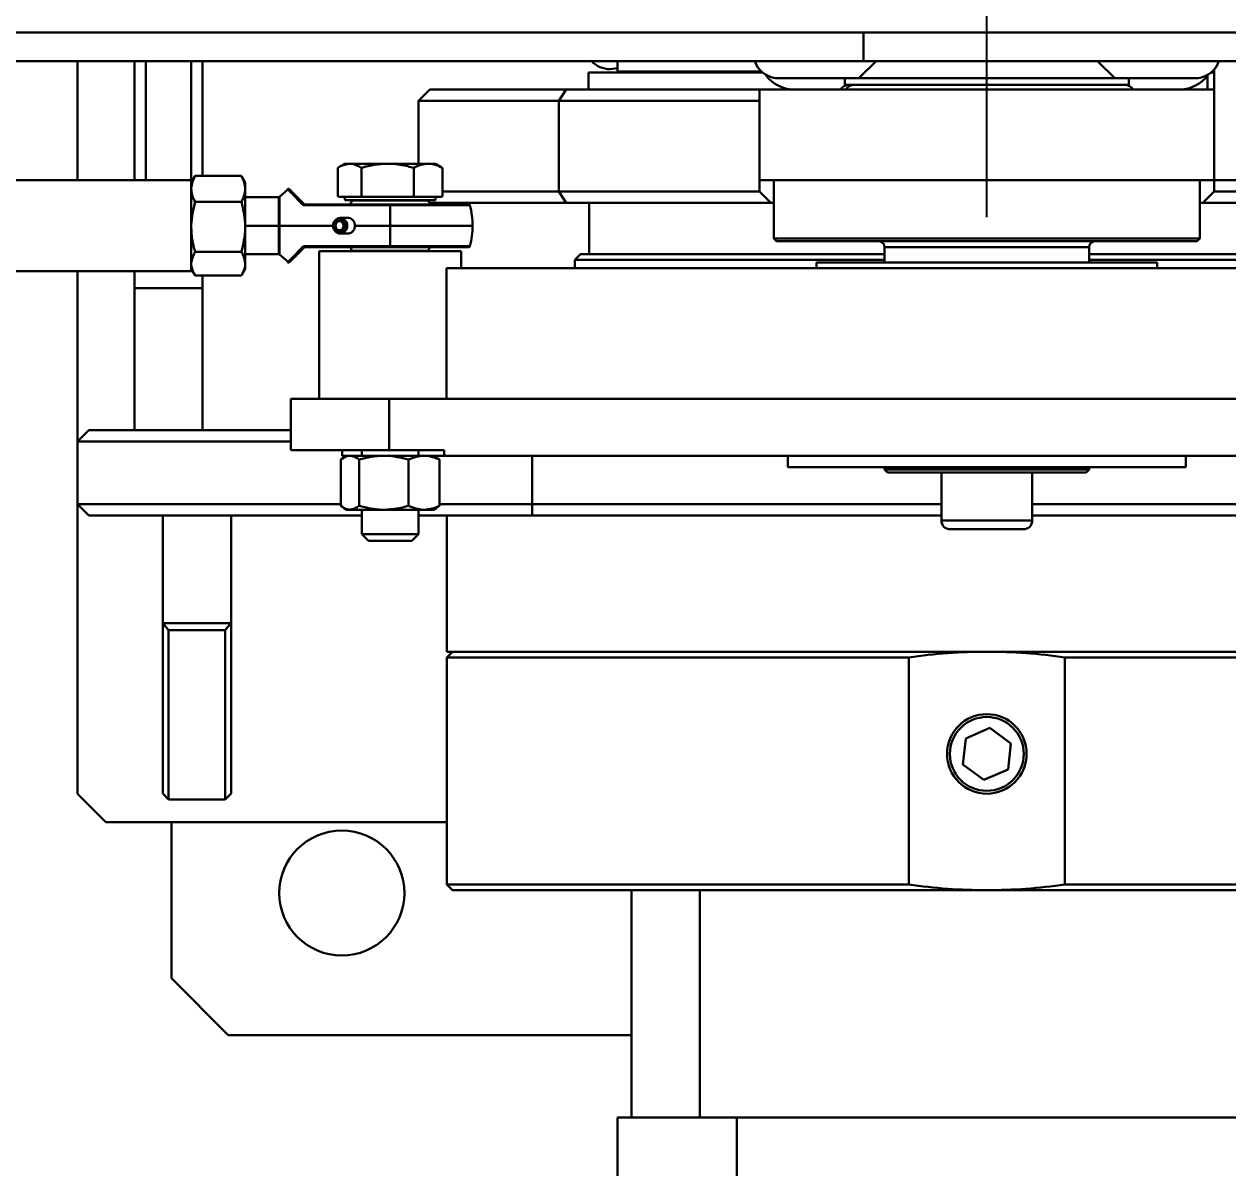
# Model space of a CAD drawing. Header units: millimetres. Extents: x -2601 to 21461, y 11492 to 21077.
# Drawn here: x -249.7 to -37.9, y 12560 to 12761.4 of the extents above; entities that cross this region are included whole.
import ezdxf

# ---------------------------------------------------------------- set-up
doc = ezdxf.new("R2010")
doc.units = ezdxf.units.MM
doc.header["$PDSIZE"] = -1
doc.styles.get("Standard").update_dxf_attribs({"font": ''})
doc.styles.get('Standard').set_extended_font_data('HYSWLongFangSong')
doc.dimstyles.new('ISO-25', dxfattribs={"dimscale": 25, "dimtxt": 3.5, "dimasz": 1.6, "dimexe": 1.25, "dimexo": 0.625, "dimtad": 1, "dimdec": 0, "dimzin": 9, "dimdsep": 46, "dimtxsty": 'Standard', "dimcen": 2.5, "dimadec": 0, "dimazin": 2, "dimtfac": 1, "dimtdec": 0, "dimtofl": 0, "dimtmove": 0, "dimatfit": 3, "dimfxl": 1, "dimarcsym": 0})

# ---------------------------------------------------------------- blocks, each defined once
blk = doc.blocks.new('*D41')
at = {"color": 0, "lineweight": -2}
for p, q in [((-984.73, 13145.13), (-566.17, 12980.75)), ((-80.3, 12727.44), (-80.3, 12852.44)), ((-142.8, 12789.94), (-17.8, 12789.94))]:
    blk.add_line(p, q, dxfattribs=at)
at = {"color": 0}
blk.add_solid([(-563.74, 12986.96), (-568.61, 12974.55), (-528.94, 12966.13)], dxfattribs=at)
at = {"layer": 'Defpoints', "color": 0}
for p in [(-528.94, 12966.13), (-80.3, 12789.94)]:
    blk.add_point(p, dxfattribs=at)
at = {"color": 0, "insert": (-871.65, 13164.51), "char_height": 87.5, "attachment_point": 5, "rotation": 338.5595}
blk.add_mtext('R482', dxfattribs=at)
blk = doc.blocks.new('*D42')
at = {"color": 0, "lineweight": -2}
blk.add_line((-236.77, 12789.94), (-752.51, 12789.94), dxfattribs=at)
blk.add_arc((-80.3, 12789.94), 640.96, 183.57619, 326.42381, dxfattribs=at)
at = {"color": 0}
for points in [[(-726.67, 12749.76), (-713.35, 12750.17), (-721.26, 12789.94)], [(448.06, 12438.97), (459.39, 12431.95), (474.79, 12469.46)]]:
    blk.add_solid(points, dxfattribs=at)
at = {"layer": 'Defpoints', "color": 0}
for p in [(-221.14, 12789.94), (-80.3, 12789.94), (-80.3, 12789.94), (-492.3, 12298.94), (1391.95, 11939.94)]:
    blk.add_point(p, dxfattribs=at)
at = {"color": 0, "insert": (-103.48, 12208.82), "char_height": 87.5, "attachment_point": 5, "rotation": 357.7157}
blk.add_mtext('150°', dxfattribs=at)
blk = doc.blocks.new('*D97')
at = {"color": 0, "lineweight": -2}
for p, q in [((-64.67, 13174.92), (826.24, 13173.57)), ((794.93, 13133.61), (793.83, 12408.11)), ((-65.9, 12369.42), (825.02, 12368.07))]:
    blk.add_line(p, q, dxfattribs=at)
at = {"color": 0}
for points in [[(788.26, 13133.62), (801.6, 13133.6), (794.99, 13173.61)], [(787.16, 12408.12), (800.49, 12408.1), (793.77, 12368.11)]]:
    blk.add_solid(points, dxfattribs=at)
at = {"layer": 'Defpoints', "color": 0}
for p in [(-80.3, 13174.94), (-81.52, 12369.44), (793.77, 12368.11)]:
    blk.add_point(p, dxfattribs=at)
at = {"color": 0, "insert": (735, 12770.95), "char_height": 87.5, "attachment_point": 5, "rotation": 89.9129}
blk.add_mtext('806', dxfattribs=at)

msp = doc.modelspace()

# ---------------------------------------------------------------- linework, layer by layer
at = {"color": 161, "lineweight": 30, "true_color": 0x67adff}
for p, q in [((-102, 12759.94), (-906.35, 12759.94)), ((-102, 12754.94), (-102, 12759.94)), ((-102, 12759.94), (68, 12759.94)), ((-942.35, 12754.94), (-102, 12754.94)), ((-240.3, 12754.94), (-240.3, 12733.94)), ((-230.3, 12733.94), (-230.3, 12754.94)), ((-228.3, 12754.94), (-228.3, 12733.94)), ((-220.3, 12733.94), (-220.3, 12754.94)), ((-218.3, 12754.94), (-218.3, 12734.74)), ((-150.37, 12752.94), (-150.37, 12749.94)), ((-119.81, 12752.94), (-150.37, 12752.94)), ((-145.3, 12754.94), (-145.3, 12753.09)), ((-145.3, 12753.09), (-119.96, 12753.09)), ((-143.3, 12753.09), (-143.3, 12752.94)), ((-99.8, 12754.94), (-102.8, 12751.94)), ((-102, 12754.94), (68, 12754.94)), ((-57.8, 12751.94), (-60.8, 12754.94)), ((-40.3, 12752.94), (-40.78, 12752.94)), ((-40.63, 12753.09), (-40.3, 12753.09)), ((-40.3, 12753.47), (-40.3, 12749.94)), ((-105.3, 12751.94), (-117.47, 12751.94)), ((-105.3, 12751.94), (-105.3, 12750.74)), ((-105.3, 12751.94), (-84.61, 12751.94)), ((-84.61, 12751.94), (-55.3, 12751.94)), ((-55.3, 12750.74), (-55.3, 12751.94)), ((-43.12, 12751.94), (-55.3, 12751.94)), ((-41.49, 12749.94), (-41.49, 12752.35)), ((-180.3, 12747.94), (-178.3, 12749.94)), ((-178.3, 12749.94), (-154.3, 12749.94)), ((-155.59, 12747.94), (-154.3, 12749.94)), ((-154.3, 12749.94), (-120.3, 12749.94)), ((-120.3, 12749.94), (-40.3, 12749.94)), ((-120.3, 12733.94), (-120.3, 12749.94)), ((-105.3, 12750.74), (-84.61, 12750.74)), ((-84.61, 12750.74), (-55.3, 12750.74)), ((-45.24, 12749.94), (-45.24, 12750.04)), ((-40.3, 12749.94), (-40.3, 12733.94)), ((-180.3, 12736.84), (-180.3, 12747.94)), ((-155.59, 12747.94), (-180.3, 12747.94)), ((-120.3, 12747.94), (-155.59, 12747.94)), ((-155.59, 12747.94), (-155.59, 12731.94)), ((-194.52, 12731.16), (-194.52, 12736.13)), ((-193.3, 12736.84), (-194.26, 12736.29)), ((-192.44, 12736.84), (-193.3, 12736.84)), ((-192.44, 12736.84), (-185.74, 12736.84)), ((-190.35, 12731.16), (-190.35, 12736.13)), ((-178.6, 12736.84), (-185.74, 12736.84)), ((-181.13, 12731.16), (-181.13, 12736.13)), ((-177.3, 12736.84), (-178.6, 12736.84)), ((-176.33, 12736.29), (-177.3, 12736.84)), ((-176.07, 12736.13), (-176.35, 12736.25)), ((-176.07, 12731.16), (-176.07, 12736.13)), ((-220.3, 12733.94), (-925.3, 12733.94)), ((-219.69, 12734.61), (-220.3, 12733.56)), ((-220.3, 12733.94), (-220.3, 12731.94)), ((-219.62, 12734.74), (-219.7, 12734.58)), ((-211.48, 12734.74), (-219.62, 12734.74)), ((-211.39, 12734.58), (-211.48, 12734.74)), ((-210.8, 12733.56), (-211.4, 12734.61)), ((-120.3, 12731.94), (-120.3, 12733.94)), ((-40.3, 12733.94), (-120.3, 12733.94)), ((-117.8, 12733.94), (-117.8, 12723.69)), ((-42.8, 12723.69), (-42.8, 12733.94)), ((-40.3, 12731.94), (-40.3, 12733.94)), ((-27.3, 12733.94), (-40.3, 12733.94)), ((-220.3, 12731.94), (-220.3, 12717.94)), ((-210.8, 12733.56), (-210.8, 12732.43)), ((-210.8, 12732.43), (-210.8, 12725.74)), ((-203.28, 12732.32), (-204.74, 12731.01)), ((-176.07, 12731.94), (-155.59, 12731.94)), ((-155.59, 12731.94), (-120.3, 12731.94)), ((-154.3, 12729.94), (-155.59, 12731.94)), ((-120.3, 12731.94), (-118.3, 12729.94)), ((-42.3, 12729.94), (-40.3, 12731.94)), ((-40.3, 12731.94), (-5, 12731.94)), ((-211.48, 12730.13), (-219.62, 12730.13)), ((-204.88, 12730.94), (-210.8, 12730.94)), ((-204.88, 12730.94), (-204.88, 12725.94)), ((-204.74, 12731.01), (-204.74, 12725.94)), ((-194.33, 12731.04), (-194.52, 12731.16)), ((-192.44, 12731.04), (-194.33, 12731.04)), ((-193.3, 12731.04), (-193.3, 12730.44)), ((-177.3, 12730.44), (-193.3, 12730.44)), ((-190.54, 12731.04), (-192.44, 12731.04)), ((-182.65, 12730.35), (-191.97, 12730.35)), ((-190.35, 12731.16), (-190.54, 12731.04)), ((-190.54, 12731.04), (-189.94, 12731.04)), ((-189.94, 12731.04), (-190.35, 12731.16)), ((-185.74, 12731.04), (-189.94, 12731.04)), ((-181.54, 12731.04), (-185.74, 12731.04)), ((-185.3, 12729.54), (-185.3, 12729.69)), ((-171.44, 12729.69), (-185.3, 12729.69)), ((-178.62, 12730.35), (-182.65, 12730.35)), ((-181.13, 12731.16), (-181.54, 12731.04)), ((-181.54, 12731.04), (-180.91, 12731.04)), ((-180.91, 12731.04), (-181.13, 12731.16)), ((-178.6, 12731.04), (-180.91, 12731.04)), ((-176.3, 12731.04), (-178.6, 12731.04)), ((-178.3, 12729.94), (-178.47, 12730.12)), ((-154.3, 12729.94), (-178.3, 12729.94)), ((-177.3, 12730.44), (-177.3, 12731.04)), ((-176.07, 12731.16), (-176.3, 12731.04)), ((-176.3, 12731.04), (-176.26, 12731.04)), ((-176.26, 12731.04), (-176.07, 12731.16)), ((-118.3, 12729.94), (-154.3, 12729.94)), ((-150.3, 12729.94), (-150.3, 12720.94)), ((-117.8, 12729.94), (-118.3, 12729.94)), ((-42.3, 12729.94), (-42.8, 12729.94)), ((-6.3, 12729.94), (-42.3, 12729.94)), ((-185.3, 12729.54), (-185.3, 12725.94)), ((-171.25, 12729.54), (-185.3, 12729.54)), ((-204.88, 12725.94), (-210.8, 12725.94)), ((-210.8, 12725.74), (-210.8, 12719.25)), ((-204.88, 12725.94), (-204.74, 12725.94)), ((-204.88, 12725.94), (-204.88, 12720.94)), ((-204.74, 12725.94), (-204.74, 12720.88)), ((-194.21, 12727.09), (-194.09, 12727.34)), ((-194.09, 12727.34), (-192.8, 12727.34)), ((-185.3, 12722.34), (-185.3, 12725.94)), ((-170.8, 12725.94), (-185.3, 12725.94)), ((-194.21, 12724.79), (-194.09, 12724.54)), ((-194.09, 12724.54), (-192.8, 12724.54)), ((-117.8, 12723.69), (-117.3, 12723.19)), ((-117.8, 12723.69), (-42.8, 12723.69)), ((-43.3, 12723.19), (-42.8, 12723.69)), ((-211.48, 12721.34), (-219.62, 12721.34)), ((-197.8, 12721.44), (-197.8, 12695.44)), ((-197.8, 12721.44), (-172.8, 12721.44)), ((-191.97, 12721.53), (-187.13, 12721.53)), ((-187.13, 12721.53), (-178.62, 12721.53)), ((-185.3, 12722.34), (-185.3, 12722.19)), ((-185.3, 12722.34), (-171.25, 12722.34)), ((-185.3, 12722.19), (-171.44, 12722.19)), ((-172.8, 12718.44), (-172.8, 12721.44)), ((-43.3, 12723.19), (-117.3, 12723.19)), ((-98.3, 12722.19), (-98.3, 12719.44)), ((-62.3, 12722.19), (-98.3, 12722.19)), ((-62.3, 12719.44), (-62.3, 12722.19)), ((-210.8, 12720.94), (-204.88, 12720.94)), ((-210.8, 12719.25), (-210.8, 12718.33)), ((-204.74, 12720.88), (-203.25, 12719.59)), ((-151.8, 12720.94), (-152.8, 12719.94)), ((-152.8, 12719.94), (-152.8, 12718.44)), ((-98.3, 12719.94), (-152.8, 12719.94)), ((-151.8, 12720.94), (-98.3, 12720.94)), ((-110.3, 12719.44), (-110.3, 12718.44)), ((-110.3, 12719.44), (-50.3, 12719.44)), ((-62.3, 12720.94), (-8.8, 12720.94)), ((-7.8, 12719.94), (-62.3, 12719.94)), ((-50.3, 12718.44), (-50.3, 12719.44)), ((-925.3, 12717.94), (-220.3, 12717.94)), ((-240.3, 12717.94), (-240.3, 12687.94)), ((-230.3, 12714.94), (-230.3, 12717.94)), ((-220.3, 12718.33), (-219.69, 12717.28)), ((-211.48, 12717.15), (-219.62, 12717.15)), ((-218.3, 12717.15), (-218.3, 12714.94)), ((-211.4, 12717.28), (-210.8, 12718.33)), ((-175.36, 12718.44), (-175.36, 12695.44)), ((-6.69, 12718.44), (-175.36, 12718.44)), ((-218.3, 12714.94), (-230.3, 12714.94)), ((-230.3, 12689.94), (-230.3, 12714.94)), ((-218.3, 12689.94), (-218.3, 12714.94)), ((-202.8, 12695.44), (-202.8, 12686.44)), ((-185.45, 12695.44), (-202.8, 12695.44)), ((-185.45, 12686.44), (-185.45, 12695.44)), ((78.27, 12695.44), (-185.45, 12695.44)), ((-238.3, 12689.94), (-240.3, 12687.94)), ((-238.3, 12689.94), (-202.8, 12689.94)), ((-240.3, 12676.94), (-240.3, 12687.94)), ((-202.8, 12687.94), (-240.3, 12687.94)), ((-185.45, 12686.44), (-202.8, 12686.44)), ((-193.72, 12685.44), (-193.72, 12686.44)), ((-193.72, 12685.44), (-192.91, 12685.44)), ((-192.91, 12685.44), (-193.48, 12685.11)), ((-192.91, 12685.44), (-192.38, 12685.44)), ((-192.38, 12685.44), (-186.42, 12685.44)), ((-190.3, 12686.44), (-190.3, 12685.44)), ((-186.42, 12685.44), (-179.33, 12685.44)), ((-175.77, 12686.44), (-185.45, 12686.44)), ((-180.3, 12685.44), (-180.3, 12686.44)), ((-179.33, 12685.44), (-177.68, 12685.44)), ((-177.11, 12685.11), (-177.68, 12685.44)), ((-177.68, 12685.44), (-175.77, 12685.44)), ((-175.77, 12686.44), (-175.77, 12685.44)), ((68.59, 12685.44), (-175.77, 12685.44)), ((-160.3, 12685.44), (-160.3, 12676.94)), ((-115.3, 12685.44), (-115.3, 12683.44)), ((-45.3, 12683.44), (-45.3, 12685.44)), ((-193.99, 12684.76), (-193.99, 12676.62)), ((-190.77, 12684.76), (-190.77, 12676.62)), ((-182.07, 12684.76), (-182.07, 12676.62)), ((-176.6, 12684.76), (-176.6, 12676.62)), ((-80.6, 12683.44), (-115.3, 12683.44)), ((-98.3, 12683.44), (-98.3, 12682.99)), ((-98.3, 12682.99), (-97.8, 12682.49)), ((-98.3, 12682.99), (-92.75, 12682.99)), ((-92.75, 12682.99), (-62.3, 12682.99)), ((-45.3, 12683.44), (-80.6, 12683.44)), ((-62.8, 12682.49), (-62.3, 12682.99)), ((-62.3, 12682.99), (-62.3, 12683.44)), ((-92.41, 12682.49), (-97.8, 12682.49)), ((-62.8, 12682.49), (-92.41, 12682.49)), ((-88.3, 12682.49), (-88.3, 12674.06)), ((-72.3, 12674.06), (-72.3, 12682.49)), ((-240.3, 12676.94), (-240.3, 12625.94)), ((-240.3, 12676.94), (-193.96, 12676.94)), ((-240.3, 12676.94), (-238.3, 12674.94)), ((-176.75, 12676.94), (-160.3, 12676.94)), ((-160.3, 12676.94), (-88.3, 12676.94)), ((-160.3, 12676.94), (-160.3, 12674.94)), ((-72.3, 12676.94), (56.03, 12676.94)), ((-190.3, 12674.94), (-238.3, 12674.94)), ((-225.3, 12674.94), (-225.3, 12655.96)), ((-213.3, 12674.94), (-213.3, 12655.96)), ((-193.48, 12676.27), (-192.91, 12675.94)), ((-192.38, 12675.94), (-192.91, 12675.94)), ((-186.42, 12675.94), (-192.38, 12675.94)), ((-190.3, 12675.94), (-190.3, 12671.64)), ((-179.33, 12675.94), (-186.42, 12675.94)), ((-180.3, 12671.64), (-180.3, 12675.94)), ((-160.3, 12674.94), (-180.3, 12674.94)), ((-177.68, 12675.94), (-179.33, 12675.94)), ((-177.68, 12675.94), (-177.11, 12676.27)), ((-175.3, 12674.94), (-175.3, 12650.94)), ((-88.3, 12674.94), (-160.3, 12674.94)), ((17.9, 12674.94), (-72.3, 12674.94)), ((-88.3, 12674.06), (-84.11, 12674.06)), ((-83.36, 12672.49), (-86.73, 12672.49)), ((-84.11, 12674.06), (-72.3, 12674.06)), ((-73.87, 12672.49), (-83.36, 12672.49)), ((-190.3, 12671.64), (-189.1, 12670.44)), ((-190.3, 12671.64), (-189.76, 12671.64)), ((-189.76, 12671.64), (-180.3, 12671.64)), ((-188.69, 12670.44), (-189.1, 12670.44)), ((-181.5, 12670.44), (-188.69, 12670.44)), ((-181.5, 12670.44), (-180.3, 12671.64)), ((-225.3, 12655.96), (-225.28, 12655.94)), ((-225.3, 12625.96), (-225.3, 12655.96)), ((-225.28, 12655.94), (-213.31, 12655.94)), ((-224.3, 12654.71), (-225.28, 12655.94)), ((-213.31, 12655.94), (-214.3, 12654.71)), ((-213.31, 12655.94), (-213.3, 12655.96)), ((-213.3, 12655.96), (-213.3, 12625.96)), ((-214.3, 12654.71), (-224.3, 12654.71)), ((-224.3, 12654.71), (-224.3, 12624.94)), ((-214.3, 12624.94), (-214.3, 12654.71)), ((-174.3, 12650.94), (-175.3, 12649.94)), ((-175.3, 12650.94), (14.7, 12650.94)), ((-175.3, 12649.94), (-175.3, 12609.94)), ((-94.04, 12649.94), (-175.3, 12649.94)), ((-94.04, 12649.94), (-94.04, 12609.94)), ((14.7, 12649.94), (-66.55, 12649.94)), ((-66.55, 12609.94), (-66.55, 12649.94)), ((-79.79, 12637.53), (-84.02, 12635.68)), ((-76.07, 12634.8), (-79.79, 12637.53)), ((-84.02, 12635.68), (-84.52, 12631.09)), ((-76.57, 12630.21), (-76.07, 12634.8)), ((-84.52, 12631.09), (-80.8, 12628.35)), ((-80.8, 12628.35), (-76.57, 12630.21)), ((-240.3, 12625.94), (-235.3, 12620.94)), ((-224.3, 12624.94), (-225.3, 12625.96)), ((-213.3, 12625.96), (-214.3, 12624.94)), ((-214.3, 12624.94), (-224.3, 12624.94)), ((-235.3, 12620.94), (-175.3, 12620.94)), ((-223.8, 12620.94), (-223.8, 12593.44)), ((-175.3, 12609.94), (-174.3, 12608.94)), ((-175.3, 12609.94), (-94.04, 12609.94)), ((-80.3, 12608.94), (-174.3, 12608.94)), ((-142.8, 12568.94), (-142.8, 12608.94)), ((-130.8, 12608.94), (-130.8, 12568.94)), ((13.7, 12608.94), (-80.3, 12608.94)), ((-66.55, 12609.94), (14.7, 12609.94)), ((-223.8, 12593.44), (-213.8, 12583.44)), ((-213.8, 12583.44), (-142.8, 12583.44)), ((-145.3, 12568.94), (-141.25, 12568.94)), ((-145.3, 12568.94), (-145.3, 12555.29)), ((-136.69, 12568.94), (-141.25, 12568.94)), ((-136.69, 12568.94), (-124.3, 12568.94)), ((-36.3, 12568.94), (-124.3, 12568.94)), ((-124.3, 12555.29), (-124.3, 12568.94))]:
    msp.add_line(p, q, dxfattribs=at)
at = {"color": 161, "lineweight": 30, "true_color": 0x67adff, "flags": 128}
for points in [[(-146.58, 12753.5), (-145.31, 12753.68), (-145.3, 12753.69)], [(-200.7, 12729.68), (-200.67, 12729.71), (-200.64, 12729.74), (-200.6, 12729.76), (-200.56, 12729.78), (-200.53, 12729.78), (-200.49, 12729.78), (-200.46, 12729.77), (-200.44, 12729.75)], [(-182.65, 12730.35), (-182.66, 12730.37), (-182.67, 12730.39), (-182.67, 12730.41), (-182.68, 12730.42), (-182.69, 12730.43), (-182.7, 12730.44), (-182.71, 12730.44), (-182.72, 12730.44)], [(-200.71, 12722.2), (-200.68, 12722.16), (-200.64, 12722.14), (-200.6, 12722.12), (-200.57, 12722.1), (-200.53, 12722.1), (-200.49, 12722.1), (-200.46, 12722.11), (-200.44, 12722.13)], [(-187.13, 12721.53), (-187.12, 12721.51), (-187.12, 12721.5), (-187.11, 12721.48), (-187.11, 12721.47), (-187.1, 12721.46), (-187.09, 12721.45), (-187.09, 12721.45), (-187.08, 12721.44)]]:
    msp.add_lwpolyline(points, dxfattribs=at)
at = {"color": 161, "lineweight": 30, "true_color": 0x67adff}
for centre, radius in [((-80.3, 12632.94), 7), ((-80.3, 12632.94), 6.5), ((-193.8, 12608.44), 11)]:
    msp.add_circle(centre, radius, dxfattribs=at)
at = {"lineweight": 30}
msp.add_arc((-80.3, 12789.94), 482, 30, 330, dxfattribs=at)
at = {"color": 161, "lineweight": 30, "true_color": 0x67adff}
for centre, radius, start, end in [((-146.58, 12758), 4.5, 222.7721, 270), ((-116.99, 12756.27), 4.36, 197.7852, 263.7511), ((-43.6, 12756.27), 4.35, 276.2196, 342.2514), ((-114.3, 12755.94), 6, 215.6037, 270), ((-46.3, 12755.94), 6, 270, 324.3963), ((-104.57, 12748.97), 1.78, 90, 146.6813), ((-103.67, 12749.04), 1.7, 90.4913, 147.997), ((-56.02, 12748.97), 1.78, 33.3187, 90), ((-204.88, 12731.14), 0.2, 270, 316.0601), ((-200.27, 12729.55), 0.147, 100.8794, 176.2064), ((-185.3, 12725.94), 8, 146.545, 152.0468), ((-191.8, 12730.24), 0.2, 90, 146.545), ((-178.79, 12730.24), 0.2, 33.455, 90), ((-185.3, 12725.94), 8, 27.9532, 33.455), ((-171.44, 12729.49), 0.2, 14.3741, 90), ((-185.3, 12725.94), 14.5, 0, 14.3741), ((-193.93, 12725.94), 1.41, 96.6227, 263.3773), ((-194.08, 12725.94), 1.16, 96.6097, 263.3903), ((-194.12, 12725.94), 0.805, 96.6204, 263.3796), ((-194.35, 12725.94), 1.16, 276.6097, 83.3903), ((-194.31, 12725.94), 0.805, 276.6204, 83.3796), ((-194.25, 12725.94), 1.41, 276.6227, 83.3773), ((-185.3, 12725.94), 14.5, 345.6259, 0), ((-200.27, 12722.34), 0.147, 183.9778, 259.3649), ((-185.3, 12725.94), 8, 207.9601, 213.455), ((-191.8, 12721.64), 0.2, 213.455, 270), ((-178.79, 12721.64), 0.2, 270, 326.545), ((-185.3, 12725.94), 8, 326.545, 332.0468), ((-171.44, 12722.39), 0.2, 270, 345.6259), ((-99.3, 12722.19), 1, 0, 90), ((-61.3, 12722.19), 1, 90, 180), ((-204.88, 12720.74), 0.2, 43.9399, 90), ((-86.73, 12674.06), 1.57, 180, 270), ((-73.87, 12674.06), 1.57, 270, 0)]:
    msp.add_arc(centre, radius, start, end, dxfattribs=at)
for points, knots in [([(-194.52, 12736.13), (-194.39, 12736.21), (-193.71, 12736.63), (-193.01, 12736.75), (-192.44, 12736.84)], [0, 0, 0, 0, 0.188706, 1, 1, 1, 1]), ([(-192.44, 12736.84), (-192.29, 12736.84), (-191.58, 12736.81), (-190.89, 12736.43), (-190.35, 12736.13)], [0, 0, 0, 0, 0.21437, 1, 1, 1, 1]), ([(-190.35, 12736.13), (-189.61, 12736.33), (-188.09, 12736.73), (-186.53, 12736.81), (-185.74, 12736.84)], [0, 0, 0, 0, 0.495448, 1, 1, 1, 1]), ([(-185.74, 12736.84), (-185.63, 12736.84), (-184.81, 12736.84), (-183.24, 12736.68), (-181.84, 12736.31), (-181.13, 12736.13)], [0, 0, 0, 0, 0.070118, 0.530835, 1, 1, 1, 1]), ([(-181.13, 12736.13), (-180.72, 12736.33), (-179.89, 12736.73), (-179.03, 12736.81), (-178.6, 12736.84)], [0, 0, 0, 0, 0.495453, 1, 1, 1, 1]), ([(-178.6, 12736.84), (-178.54, 12736.84), (-178.09, 12736.84), (-177.23, 12736.68), (-176.46, 12736.31), (-176.07, 12736.13)], [0, 0, 0, 0, 0.070092, 0.530764, 1, 1, 1, 1]), ([(-220.3, 12732.43), (-220.29, 12732.49), (-220.28, 12733.27), (-219.94, 12734.03), (-219.62, 12734.74)], [0, 0, 0, 0, 0.070208, 1, 1, 1, 1]), ([(-211.48, 12734.74), (-211.29, 12734.36), (-210.9, 12733.61), (-210.83, 12732.83), (-210.8, 12732.43)], [0, 0, 0, 0, 0.495424, 1, 1, 1, 1]), ([(-219.62, 12730.13), (-219.81, 12730.51), (-220.19, 12731.26), (-220.26, 12732.04), (-220.3, 12732.43)], [0, 0, 0, 0, 0.495491, 1, 1, 1, 1]), ([(-210.8, 12732.43), (-210.8, 12732.38), (-210.81, 12731.6), (-211.15, 12730.84), (-211.48, 12730.13)], [0, 0, 0, 0, 0.070207, 1, 1, 1, 1]), ([(-203.22, 12732.43), (-203.24, 12732.43), (-203.27, 12732.42), (-203.31, 12732.4), (-203.34, 12732.38), (-203.36, 12732.35), (-203.37, 12732.34)], [0, 0, 0, 0, 0.2665465, 0.5260035, 0.7709756, 1, 1, 1, 1]), ([(-200.7, 12729.68), (-201.18, 12730.17), (-202.06, 12731.07), (-202.9, 12731.93), (-203.31, 12732.36), (-203.3, 12732.34), (-203.29, 12732.33)], [0, 0, 0, 0, 0.32978, 0.61049, 0.862786, 1, 1, 1, 1]), ([(-203.22, 12732.43), (-203.2, 12732.43), (-203.17, 12732.43), (-203.13, 12732.42), (-203.09, 12732.4), (-203.07, 12732.38), (-203.06, 12732.37)], [0, 0, 0, 0, 0.266751, 0.525426, 0.772411, 1, 1, 1, 1]), ([(-200.44, 12729.75), (-200.91, 12730.23), (-201.79, 12731.1), (-202.62, 12731.94), (-203.04, 12732.35), (-203.02, 12732.34), (-203.02, 12732.33)], [0, 0, 0, 0, 0.331008, 0.61174, 0.863234, 1, 1, 1, 1]), ([(-220.3, 12725.74), (-220.29, 12725.84), (-220.28, 12727.32), (-219.94, 12728.78), (-219.62, 12730.13)], [0, 0, 0, 0, 0.070173, 1, 1, 1, 1]), ([(-211.48, 12730.13), (-211.29, 12729.42), (-210.9, 12727.98), (-210.83, 12726.49), (-210.8, 12725.74)], [0, 0, 0, 0, 0.495439, 1, 1, 1, 1]), ([(-200.42, 12729.56), (-200.48, 12729.57), (-200.58, 12729.58), (-200.66, 12729.65), (-200.7, 12729.68)], [0, 0, 0, 0, 0.545987, 1, 1, 1, 1]), ([(-200.3, 12729.69), (-200.33, 12729.7), (-200.38, 12729.7), (-200.42, 12729.74), (-200.44, 12729.75)], [0, 0, 0, 0, 0.54236, 1, 1, 1, 1]), ([(-185.3, 12729.69), (-186.6, 12729.69), (-189.42, 12729.69), (-192.95, 12729.69), (-195.92, 12729.69), (-198.21, 12729.69), (-199.62, 12729.69), (-200.3, 12729.69)], [0, 0, 0, 0, 0.238798, 0.513668, 0.67411, 0.842943, 1, 1, 1, 1]), ([(-185.3, 12729.69), (-185.84, 12729.69), (-186.93, 12729.69), (-188.48, 12729.69), (-189.81, 12729.69), (-190.49, 12729.69), (-190.81, 12729.69)], [0, 0, 0, 0, 0.258469, 0.516938, 0.776385, 1, 1, 1, 1]), ([(-185.3, 12729.54), (-185.88, 12729.54), (-187.05, 12729.54), (-188.88, 12729.54), (-190.74, 12729.54), (-192.98, 12729.55), (-195.45, 12729.55), (-198.07, 12729.55), (-199.65, 12729.56), (-200.42, 12729.56)], [0, 0, 0, 0, 0.106018, 0.212315, 0.334562, 0.452205, 0.638958, 0.824916, 1, 1, 1, 1]), ([(-219.62, 12721.34), (-219.81, 12722.05), (-220.19, 12723.49), (-220.26, 12724.98), (-220.3, 12725.74)], [0, 0, 0, 0, 0.495386, 1, 1, 1, 1]), ([(-210.8, 12725.74), (-210.8, 12725.63), (-210.81, 12724.15), (-211.15, 12722.69), (-211.48, 12721.34)], [0, 0, 0, 0, 0.0702723, 1, 1, 1, 1]), ([(-195.29, 12725.94), (-196, 12725.94), (-197.82, 12725.94), (-201.08, 12725.94), (-203.35, 12725.94), (-204.74, 12725.94)], [0, 0, 0, 0, 0.2019831, 0.5149007, 1, 1, 1, 1]), ([(-191.49, 12725.94), (-191.51, 12726.15), (-191.56, 12726.56), (-191.91, 12727.02), (-192.34, 12727.3), (-192.65, 12727.33), (-192.8, 12727.34)], [0, 0, 0, 0, 0.277418, 0.556104, 0.777714, 1, 1, 1, 1]), ([(-192.8, 12724.54), (-192.61, 12724.57), (-192.22, 12724.62), (-191.79, 12725), (-191.53, 12725.46), (-191.5, 12725.78), (-191.49, 12725.94)], [0, 0, 0, 0, 0.281928, 0.562067, 0.781371, 1, 1, 1, 1]), ([(-185.3, 12725.94), (-186.47, 12725.94), (-188.57, 12725.94), (-190.59, 12725.94), (-191.49, 12725.94)], [0, 0, 0, 0, 0.55708, 1, 1, 1, 1]), ([(-220.3, 12719.25), (-220.21, 12719.8), (-220.1, 12720.51), (-219.7, 12721.19), (-219.62, 12721.34)], [0, 0, 0, 0, 0.784852, 1, 1, 1, 1]), ([(-211.48, 12721.34), (-211.39, 12721.19), (-210.99, 12720.51), (-210.88, 12719.8), (-210.8, 12719.25)], [0, 0, 0, 0, 0.215148, 1, 1, 1, 1]), ([(-203.26, 12719.57), (-203.28, 12719.55), (-203.36, 12719.48), (-202.93, 12719.89), (-202.08, 12720.73), (-201.18, 12721.69), (-200.71, 12722.2)], [0, 0, 0, 0, 0.103259, 0.365806, 0.662201, 1, 1, 1, 1]), ([(-202.99, 12719.57), (-203.01, 12719.55), (-203.08, 12719.48), (-202.66, 12719.88), (-201.81, 12720.69), (-200.92, 12721.63), (-200.44, 12722.13)], [0, 0, 0, 0, 0.102019, 0.363768, 0.660459, 1, 1, 1, 1]), ([(-200.71, 12722.2), (-200.66, 12722.24), (-200.57, 12722.31), (-200.46, 12722.32), (-200.41, 12722.33)], [0, 0, 0, 0, 0.5747428, 1, 1, 1, 1]), ([(-200.44, 12722.13), (-200.42, 12722.15), (-200.37, 12722.19), (-200.32, 12722.19), (-200.29, 12722.19)], [0, 0, 0, 0, 0.579264, 1, 1, 1, 1]), ([(-200.41, 12722.33), (-199.86, 12722.33), (-198.66, 12722.33), (-196.76, 12722.34), (-194.72, 12722.34), (-192.54, 12722.34), (-190.15, 12722.34), (-187.7, 12722.34), (-186.08, 12722.34), (-185.3, 12722.34)], [0, 0, 0, 0, 0.128005, 0.276068, 0.405841, 0.547945, 0.705789, 0.858655, 1, 1, 1, 1]), ([(-200.29, 12722.19), (-199.41, 12722.19), (-197.6, 12722.19), (-194.67, 12722.19), (-191.57, 12722.19), (-188.45, 12722.19), (-186.31, 12722.19), (-185.3, 12722.19)], [0, 0, 0, 0, 0.203222, 0.414535, 0.609047, 0.814959, 1, 1, 1, 1]), ([(-190.81, 12722.19), (-190.49, 12722.19), (-189.81, 12722.19), (-188.48, 12722.19), (-186.93, 12722.19), (-185.84, 12722.19), (-185.3, 12722.19)], [0, 0, 0, 0, 0.223602, 0.483061, 0.74153, 1, 1, 1, 1]), ([(-219.62, 12717.15), (-219.89, 12717.68), (-220.25, 12718.37), (-220.29, 12719.08), (-220.3, 12719.25)], [0, 0, 0, 0, 0.764906, 1, 1, 1, 1]), ([(-210.8, 12719.25), (-210.8, 12719.08), (-210.84, 12718.37), (-211.2, 12717.68), (-211.48, 12717.15)], [0, 0, 0, 0, 0.235094, 1, 1, 1, 1]), ([(-203.37, 12719.55), (-203.36, 12719.54), (-203.35, 12719.51), (-203.31, 12719.49), (-203.27, 12719.46), (-203.24, 12719.46), (-203.22, 12719.45)], [0, 0, 0, 0, 0.227942, 0.473971, 0.731339, 1, 1, 1, 1]), ([(-203.06, 12719.51), (-203.07, 12719.5), (-203.09, 12719.48), (-203.13, 12719.46), (-203.18, 12719.45), (-203.21, 12719.45), (-203.22, 12719.45)], [0, 0, 0, 0, 0.227652, 0.472674, 0.73401, 1, 1, 1, 1]), ([(-193.99, 12684.76), (-193.59, 12685.04), (-193.06, 12685.4), (-192.51, 12685.44), (-192.38, 12685.44)], [0, 0, 0, 0, 0.764938, 1, 1, 1, 1]), ([(-192.38, 12685.44), (-191.95, 12685.36), (-191.41, 12685.25), (-190.88, 12684.85), (-190.77, 12684.76)], [0, 0, 0, 0, 0.784919, 1, 1, 1, 1]), ([(-190.77, 12684.76), (-190.06, 12684.95), (-188.63, 12685.34), (-187.16, 12685.41), (-186.42, 12685.44)], [0, 0, 0, 0, 0.495444, 1, 1, 1, 1]), ([(-186.42, 12685.44), (-186.31, 12685.44), (-184.84, 12685.43), (-183.41, 12685.09), (-182.07, 12684.76)], [0, 0, 0, 0, 0.070261, 1, 1, 1, 1]), ([(-182.07, 12684.76), (-181.62, 12684.95), (-180.73, 12685.34), (-179.8, 12685.41), (-179.33, 12685.44)], [0, 0, 0, 0, 0.495438, 1, 1, 1, 1]), ([(-179.33, 12685.44), (-179.27, 12685.44), (-178.34, 12685.43), (-177.44, 12685.09), (-176.6, 12684.76)], [0, 0, 0, 0, 0.07023, 1, 1, 1, 1]), ([(-176.6, 12684.76), (-176.71, 12684.86), (-176.88, 12685), (-177.06, 12685.05), (-177.12, 12685.07)], [0, 0, 0, 0, 0.6551, 1, 1, 1, 1]), ([(-192.38, 12675.94), (-192.51, 12675.95), (-193.06, 12675.98), (-193.59, 12676.35), (-193.99, 12676.62)], [0, 0, 0, 0, 0.235059, 1, 1, 1, 1]), ([(-190.77, 12676.62), (-190.88, 12676.54), (-191.41, 12676.14), (-191.95, 12676.03), (-192.38, 12675.94)], [0, 0, 0, 0, 0.215083, 1, 1, 1, 1]), ([(-186.42, 12675.94), (-186.52, 12675.94), (-187.99, 12675.95), (-189.43, 12676.3), (-190.77, 12676.62)], [0, 0, 0, 0, 0.070154, 1, 1, 1, 1]), ([(-182.07, 12676.62), (-182.77, 12676.43), (-184.2, 12676.05), (-185.67, 12675.98), (-186.42, 12675.94)], [0, 0, 0, 0, 0.495445, 1, 1, 1, 1]), ([(-179.33, 12675.94), (-179.4, 12675.94), (-180.32, 12675.95), (-181.22, 12676.3), (-182.07, 12676.62)], [0, 0, 0, 0, 0.070167, 1, 1, 1, 1]), ([(-176.6, 12676.62), (-177.04, 12676.43), (-177.94, 12676.05), (-178.86, 12675.98), (-179.33, 12675.94)], [0, 0, 0, 0, 0.495476, 1, 1, 1, 1]), ([(-177.12, 12676.32), (-177.06, 12676.33), (-176.88, 12676.38), (-176.71, 12676.53), (-176.6, 12676.62)], [0, 0, 0, 0, 0.3449, 1, 1, 1, 1]), ([(-80.3, 12650.94), (-82.59, 12650.9), (-87.19, 12650.82), (-91.76, 12650.24), (-94.04, 12649.94)], [0, 0, 0, 0, 0.498676, 1, 1, 1, 1]), ([(-66.55, 12649.94), (-68.82, 12650.23), (-73.39, 12650.82), (-77.99, 12650.9), (-80.3, 12650.94)], [0, 0, 0, 0, 0.498693, 1, 1, 1, 1]), ([(-94.04, 12609.94), (-91.77, 12609.65), (-87.2, 12609.07), (-82.6, 12608.99), (-80.3, 12608.94)], [0, 0, 0, 0, 0.4987293, 1, 1, 1, 1]), ([(-80.3, 12608.94), (-78, 12608.99), (-73.4, 12609.07), (-68.84, 12609.65), (-66.55, 12609.94)], [0, 0, 0, 0, 0.498708, 1, 1, 1, 1])]:
    msp.add_open_spline(points, degree=3, knots=knots, dxfattribs=at)

# ---------------------------------------------------------------- dimensions: what is measured, and where the dimension line sits
dim = msp.add_radius_dim(center=(-80.3, 12789.94), mpoint=(-528.94, 12966.13), dimstyle='ISO-25')
dim.commit()
dim.dimension.update_dxf_attribs({"geometry": '*D41', "text_midpoint": (-893.36, 13109.24), "dimtype": 164})
dim = msp.add_aligned_dim(p1=(-80.3, 13174.94), p2=(-81.52, 12369.44), distance=875.29, dimstyle='ISO-25')
dim.commit()
dim.dimension.update_dxf_attribs({"geometry": '*D97', "text_midpoint": (735, 12770.95)})
dim = msp.add_angular_dim_2l(base=(-492.3, 12298.94), line1=((-80.3, 12789.94), (-221.14, 12789.94)), line2=((-80.3, 12789.94), (1391.95, 11939.94)), dimstyle='ISO-25')
dim.commit()
dim.dimension.update_dxf_attribs({"geometry": '*D42', "text_midpoint": (-105.84, 12149.49), "dimtype": 162})

doc.saveas('drawing.dxf')
